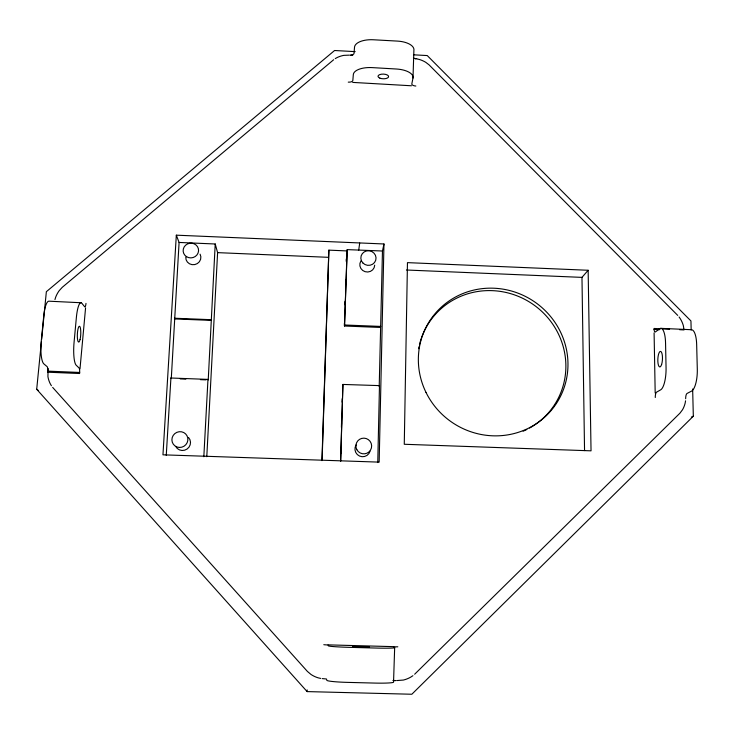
<?xml version="1.0" encoding="UTF-8"?>
<svg xmlns="http://www.w3.org/2000/svg" width="734" height="734" viewBox="0 0 734 734"><rect width="100%" height="100%" fill="white"/><g stroke="black" fill="none" stroke-linecap="round" stroke-linejoin="round"><path stroke-width="1.1" d="M48.077 368.431L47.93 376.625A27.718 26.314 -26.9 0 0 50.233 383.726L51.398 385.735M383.965 243.972L379.157 462.126L162.957 454.823L176.325 235.174L383.965 243.972L382.469 251.01L379.212 386.414L379.478 385.616L342.916 384.442L340.604 460.759M377.762 462.567L379.478 385.616M340.64 453.667L340.769 449.089M341.402 427.326L341.53 422.747M342.127 402.14L342.228 398.7M344.356 325.419L344.42 323.125M344.952 304.812L345.053 301.371M345.586 283.049L345.677 279.617M346.209 261.295L346.274 259.001M340.686 461.429L342.916 384.442M321.932 460.622L328.878 250.147L347.081 250.927L347.219 249.624L382.469 251.01M322.107 460.135L328.878 250.147M397.81 646.801L393.58 646.856L394.663 647.599L393.552 681.996A20.038 1.541 1.7 0 1 374.67 683.079L347.512 682.381A20.057 1.541 1.6 0 1 326.823 680.28L326.492 679.005L322.281 678.601M415.848 86.025A4.432 1.936 1.3 0 1 411.829 83.859L412.994 78.043L413.884 50.444A17.845 8.303 1.5 0 0 397.424 41.095L373.312 39.764A17.864 8.313 2.2 0 0 354.522 47.196L354.027 53.353A4.422 2.037 2.8 0 1 350.448 55.133L352.724 55.289M380.524 327.447L344.503 326.015L347.081 250.927M344.503 326.015L347.219 249.624M692.648 388.992L693.327 416.206L411.838 694.245L307.115 691.593L307.17 689.923M206.786 456.695L217.603 252.634L215.218 243.991L179.087 242.449L176.325 235.174M203.832 456.722L207.97 379.395L170.921 378.01L166.251 455.429M207.97 379.395L208.236 379.946L215.218 243.991M170.921 378.01L171.288 378.56L179.087 242.449M85.988 303.381A4.688 0.982 -87.7 0 1 84.667 306.775L81.914 303.326A19.056 4.046 -87.5 0 0 76.391 317.345L74.061 342.42A19.148 4.083 -87.2 0 0 76.208 365.238L79.061 367.973A4.753 1 -87.2 0 1 79.667 372.459L79.602 373.514L47.719 372.202M79.997 368.872L85.575 307.904M307.115 691.593L36.7 389.268L41.416 341.613M41.645 339.347L46.361 291.692L334.585 50.508L355.183 51.628M358.715 250.12L359.706 243.055M685.565 400.801L685.161 403.049A27.222 25.617 44.8 0 1 682.482 409.801L679.923 413.196L414.655 674.234M54.949 299.564L55.628 297.325A27.91 26.369 -20.9 0 1 59.225 290.646L62.28 287.297L333.676 59.72M584.548 450.612L581.97 277.379L588.145 270.268L407.462 262.634L404.269 444.272L591.035 450.832L588.145 270.268M412.93 675.702L410.82 677.078A29.608 28.617 88.4 0 1 403.342 680.06L396.736 680.565M335.245 58.592L337.154 57.546A25.644 23.8 8 0 1 343.87 55.362L349.467 55.133M691.364 417.096L693.327 416.206M393.277 680.611L395.727 680.546L393.048 680.473M415.15 58.702L416.701 58.803M328.043 644.865L393.259 646.636M180.243 378.9L185.84 379.111M200.4 379.652L205.997 379.863M174.518 318.235L211.163 319.694M344.631 324.997L380.79 326.428M174.875 318.941L211.42 320.391M406.434 270.011L581.97 277.379M79.667 372.459L47.802 371.129A4.753 1.138 -86.9 0 0 47.104 366.633L43.856 363.881A19.167 4.633 -87.2 0 1 41.278 341.016L43.774 315.776A19.084 4.588 -87.5 0 1 48.958 301.188L81.043 302.747M323.795 644.709L327.979 645.012L328.337 645.801A19.937 0.945 1.6 0 0 348.916 647.324L375.909 648.049A19.919 0.945 1.7 0 0 394.663 647.599M217.603 252.634L328.493 257.331M660.793 328.355L691.419 329.713A18.616 6.01 -87.2 0 1 696.658 344.402L697.3 369.147A18.699 6.055 -87.7 0 1 691.575 391.094L687.042 393.461A4.643 1.486 -88.1 0 0 685.666 398.745M660.683 328.786L654.012 328.465L654.067 329.428L659.627 329.676M662.912 328.896L669.582 329.217M679.583 329.704L684.033 329.924L683.345 325.676A26.8 25.121 39.6 0 0 680.39 318.886L679.078 316.969M413.526 54.811L427.252 55.564L690.942 320.96L691.171 330.034M352.678 82.401L411.444 85.777M320.712 678.427L318.29 677.867A29.048 28.112 -80.5 0 1 311.042 674.491L307.408 671.436L52.664 387.396M417.123 58.949L419.288 59.463A25.552 23.708 12.4 0 1 425.803 62.353L429.087 64.886L677.711 315.391M36.7 389.268L38.425 390.525M654.095 332.915L655.187 392.965M421.766 337.108A74.996 72.473 34.2 0 1 538.839 308.803A74.996 72.473 34.2 0 1 529.526 428.05M526.829 429.473A74.996 72.473 34.2 0 1 523.14 431.188M418.619 348.696A74.996 72.473 34.2 0 1 419.004 346.723M419.453 344.769A74.996 72.473 34.2 0 1 421.38 338.181M200.098 254.193A7.569 7.212 -9.8 0 1 194.804 264.57A7.569 7.212 -9.8 0 1 185.775 257.148M188.519 437.455A7.89 7.661 -32.6 0 1 187.087 449.034A7.89 7.661 -32.6 0 1 175.683 446.419M370.037 451.272A7.716 7.67 29.9 0 1 359.486 456.034A7.716 7.67 29.9 0 1 356.1 444.96M374.707 265.167A7.459 7.175 10.8 0 1 365.092 271.681A7.459 7.175 10.8 0 1 360.944 260.937M415.738 58.702A4.413 2.028 1.2 0 1 413.435 57.858M654.067 329.428A4.588 1.33 -86.9 0 0 655.444 331.906L659.545 328.832A18.634 5.514 -87.2 0 1 665.554 343.044L666.059 367.807A18.717 5.56 -87.6 0 1 660.719 389.8L656.554 392.176A4.643 1.367 -88.1 0 0 655.269 397.516M348.265 82.144A4.441 1.945 3.1 0 0 352.843 80.474L353.32 74.593A17.955 7.936 2.5 0 1 372.193 67.611L396.433 69.014A17.937 7.927 1.8 0 1 412.994 78.043M369.541 646.92L352.953 646.471L369.541 646.92M426.004 392.406A75.62 73.042 34.1 0 0 555.299 405.104A75.62 73.042 34.1 0 0 498.193 288.517A75.62 73.042 34.1 0 0 426.004 392.406M80.07 339.53A7.955 1.697 -87.3 0 0 79.767 326.41A7.955 1.697 -87.3 0 0 77.336 336.576A7.955 1.697 -87.3 0 0 80.07 339.53M661.628 364.431A7.78 2.303 -87.4 0 0 660.967 351.568A7.78 2.303 -87.4 0 0 657.847 361.431A7.78 2.303 -87.4 0 0 661.628 364.431M362.899 262.992A7.615 7.312 10.9 0 0 375.716 260.286A7.615 7.312 10.9 0 0 366.716 250.9A7.615 7.312 10.9 0 0 362.899 262.992M356.843 449.694A7.881 7.835 28.7 0 0 370.477 450.153A7.881 7.835 28.7 0 0 364 438.152A7.881 7.835 28.7 0 0 356.843 449.694M186.583 256.726A7.735 7.358 -9.5 0 0 198.565 250.872A7.735 7.358 -9.5 0 0 187.427 243.982A7.735 7.358 -9.5 0 0 186.583 256.726M179.445 447.456A8.065 7.826 -32.1 0 0 187.032 435.812A8.065 7.826 -32.1 0 0 173.206 435.418A8.065 7.826 -32.1 0 0 179.445 447.456M379.882 78.143A5.312 2.349 1.9 0 0 388.543 76.997A5.312 2.349 1.9 0 0 381.524 74.18A5.312 2.349 1.9 0 0 379.882 78.143"/></g></svg>
